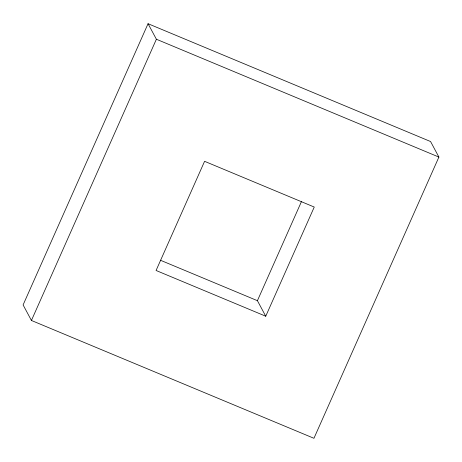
<?xml version="1.0" encoding="UTF-8"?>
<svg xmlns="http://www.w3.org/2000/svg" width="462" height="462" viewBox="0 0 462 462"><rect width="100%" height="100%" fill="white"/><g stroke="black" fill="none" stroke-linecap="round" stroke-linejoin="round"><path stroke-width="0.69" d="M148.054 23.706L23.1 304.926L31.428 320.466L313.946 438.294L438.9 157.074L430.572 141.534L148.054 23.706L156.387 39.241L438.9 157.074M31.428 320.466L156.387 39.241M265.748 316.222L156.075 270.484L204.585 161.313L314.252 207.051L265.748 316.222L257.415 300.687L301.542 201.38M160.378 260.216L257.415 300.687"/></g></svg>
